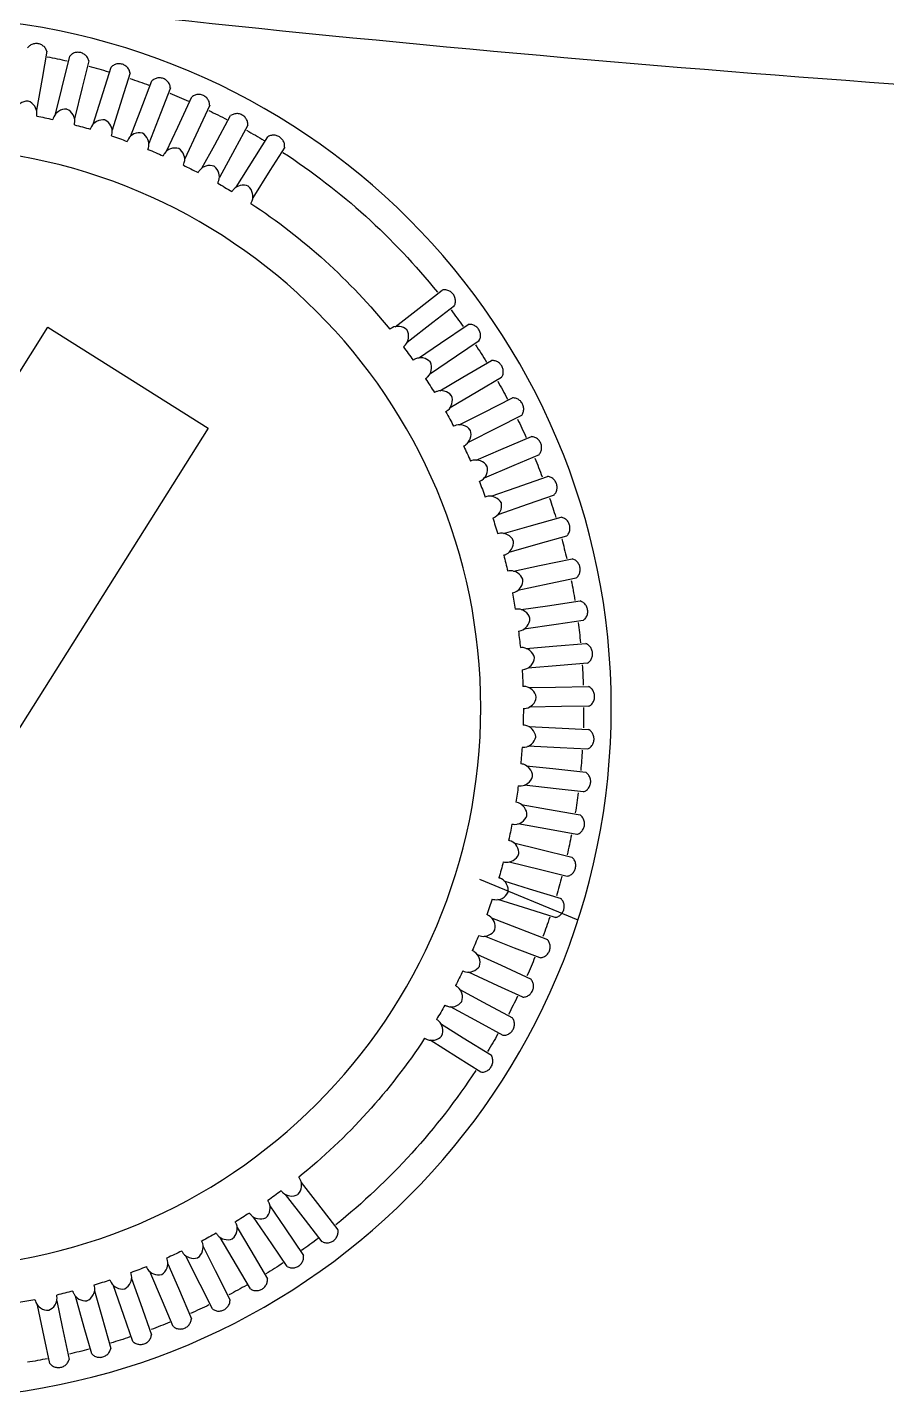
# Model space of a CAD drawing. Header units: inches. Extents: x 12 to 11036, y 8 to 6728.
# Drawn here: x 10839.58 to 10847.29, y 4272.64 to 4284.95 of the extents above; entities that cross this region are included whole.
import ezdxf

# ---------------------------------------------------------------- set-up
doc = ezdxf.new("R2010")
doc.units = ezdxf.units.IN
doc.header["$MEASUREMENT"] = 0

# ---------------------------------------------------------------- blocks, each defined once
blk = doc.blocks.new('A$C114D03CA')
at = {"color": 7, "linetype": 'Continuous', "lineweight": 25}
for p, q in [((24.147, -42.784), (23.861, -42.33)), ((25.836, -44.039), (24.398, -44.944)), ((29.565, -49.963), (25.836, -44.039)), ((24.398, -44.944), (28.126, -50.869)), ((21.962, -48.992), (21.08, -49.357))]:
    blk.add_line(p, q, dxfattribs=at)
at = {"color": 7, "linetype": 'Continuous', "lineweight": 25, "flags": 128}
for points in [[(25.844, -41.563), (25.887, -41.806), (25.938, -42.092)], [(25.428, -42.217), (25.357, -41.989), (25.267, -41.705)], [(25.468, -41.649), (25.527, -41.888), (25.596, -42.17)], [(25.768, -42.128), (25.711, -41.896), (25.64, -41.606)], [(25.095, -42.327), (25.009, -42.105), (24.902, -41.827)], [(25.098, -41.758), (25.172, -41.993), (25.259, -42.27)], [(24.736, -41.891), (24.825, -42.121), (24.93, -42.391)], [(24.383, -42.046), (24.487, -42.27), (24.609, -42.534)], [(24.77, -42.459), (24.669, -42.243), (24.544, -41.972)], [(24.453, -42.612), (24.339, -42.402), (24.197, -42.14)], [(24.041, -42.225), (24.159, -42.441), (24.297, -42.696)], [(23.711, -42.424), (23.843, -42.633), (23.997, -42.879)], [(22.721, -44.035), (22.533, -43.889), (22.297, -43.706)], [(22.188, -43.846), (22.383, -43.997), (22.612, -44.175)], [(22.51, -44.316), (22.313, -44.182), (22.066, -44.015)], [(21.966, -44.161), (22.17, -44.3), (22.411, -44.463)], [(22.318, -44.61), (22.112, -44.489), (21.855, -44.337)], [(21.765, -44.49), (21.978, -44.615), (22.228, -44.762)], [(22.145, -44.915), (21.932, -44.808), (21.666, -44.673)], [(21.586, -44.832), (21.806, -44.943), (22.065, -45.073)], [(21.992, -45.231), (21.772, -45.138), (21.498, -45.021)], [(21.428, -45.184), (21.655, -45.28), (21.922, -45.394)], [(21.859, -45.556), (21.634, -45.477), (21.353, -45.378)], [(21.294, -45.545), (21.526, -45.627), (21.8, -45.724)], [(21.748, -45.889), (21.518, -45.825), (21.231, -45.744)], [(21.183, -45.915), (21.42, -45.981), (21.7, -46.06)], [(21.658, -46.229), (21.425, -46.179), (21.133, -46.117)], [(21.096, -46.29), (21.337, -46.342), (21.621, -46.402)], [(21.59, -46.573), (21.354, -46.539), (21.059, -46.495)], [(21.034, -46.671), (21.277, -46.707), (21.565, -46.749)], [(21.545, -46.922), (21.307, -46.902), (21.01, -46.878)], [(20.996, -47.055), (21.241, -47.075), (21.531, -47.098)], [(21.522, -47.272), (21.283, -47.268), (20.985, -47.263)], [(20.982, -47.44), (21.229, -47.444), (21.519, -47.449)], [(21.522, -47.623), (21.283, -47.634), (20.985, -47.649)], [(20.994, -47.826), (21.24, -47.814), (21.53, -47.8)], [(21.544, -47.974), (21.307, -48), (21.01, -48.033)], [(21.03, -48.21), (21.275, -48.182), (21.564, -48.15)], [(21.589, -48.322), (21.354, -48.364), (21.06, -48.416)], [(21.091, -48.591), (21.334, -48.547), (21.62, -48.497)], [(21.655, -48.667), (21.424, -48.723), (21.134, -48.794)], [(21.176, -48.967), (21.416, -48.908), (21.698, -48.839)], [(21.744, -49.006), (21.517, -49.078), (21.232, -49.167)], [(21.285, -49.337), (21.521, -49.263), (21.798, -49.176)], [(21.855, -49.34), (21.632, -49.426), (21.354, -49.533)], [(21.418, -49.699), (21.648, -49.61), (21.919, -49.505)], [(21.987, -49.665), (21.77, -49.765), (21.5, -49.89)], [(21.574, -50.051), (21.798, -49.948), (22.061, -49.826)], [(22.139, -49.982), (21.93, -50.095), (21.667, -50.238)], [(21.752, -50.394), (21.969, -50.276), (22.224, -50.137)], [(22.312, -50.287), (22.11, -50.415), (21.857, -50.573)], [(21.952, -50.723), (22.16, -50.592), (22.406, -50.438)], [(23.563, -51.714), (23.416, -51.902), (23.233, -52.138)], [(23.374, -52.246), (23.525, -52.052), (23.703, -51.822)], [(23.843, -51.924), (23.709, -52.122), (23.542, -52.369)], [(23.689, -52.468), (23.827, -52.264), (23.99, -52.024)], [(24.137, -52.117), (24.016, -52.323), (23.865, -52.58)], [(24.018, -52.669), (24.143, -52.457), (24.29, -52.207)], [(24.443, -52.29), (24.335, -52.503), (24.201, -52.769)], [(24.359, -52.849), (24.47, -52.629), (24.601, -52.37)], [(24.759, -52.443), (24.665, -52.663), (24.548, -52.937)], [(24.711, -53.006), (24.808, -52.78), (24.922, -52.513)], [(25.084, -52.576), (25.005, -52.801), (24.906, -53.082)], [(25.073, -53.141), (25.155, -52.908), (25.251, -52.634)], [(25.417, -52.687), (25.352, -52.917), (25.272, -53.204)], [(25.442, -53.252), (25.509, -53.014), (25.588, -52.735)], [(25.756, -52.777), (25.707, -53.01), (25.645, -53.302)], [(25.818, -53.339), (25.869, -53.098), (25.93, -52.814)]]:
    blk.add_lwpolyline(points, dxfattribs=at)
at = {"color": 7, "linetype": 'Continuous', "lineweight": 25}
for radius in [6.2, 5.029]:
    blk.add_circle((26.981, -47.454), radius, dxfattribs=at)
for radius, start, end in [(5.952, 104.7249, 106.4838), (5.952, 101.0407, 102.7996), (5.952, 108.4091, 110.168), (5.952, 112.0933, 113.8522), (5.952, 115.7775, 117.5364), (5.411, 101.137, 102.7033), (5.952, 119.4617, 121.2206), (5.411, 108.5054, 110.0717), (5.411, 104.8212, 106.3875), (5.411, 112.1896, 113.7559), (5.952, 123.1459, 141.2206), (5.411, 115.8738, 117.4401), (5.411, 119.558, 121.1243), (5.411, 123.2422, 141.1243), (5.952, 143.1459, 144.9048), (5.952, 146.8301, 148.5891), (5.411, 143.2422, 144.8085), (5.952, 150.5143, 152.2733), (5.411, 146.9265, 148.4927), (5.952, 154.1985, 155.9575), (5.411, 150.6107, 152.1769), (5.411, 154.2949, 155.8611), (5.952, 157.8828, 159.6417), (5.411, 157.9791, 159.5454), (5.952, 161.567, 163.3259), (5.411, 161.6633, 163.2296), (5.952, 165.2512, 167.0101), (5.411, 165.3475, 166.9138), (5.952, 168.9354, 170.6943), (5.411, 169.0317, 170.598), (5.952, 172.6196, 174.3785), (5.411, 172.7159, 174.2822), (5.952, 176.3038, 178.0627), (5.411, 176.4001, 177.9664), (5.952, 179.988, 181.7469), (5.411, 180.0843, 181.6506), (5.952, 183.6722, 185.4312), (5.411, 183.7686, 185.3348), (5.952, 187.3564, 189.1154), (5.411, 187.4528, 189.019), (5.952, 191.0407, 192.7996), (5.411, 191.137, 192.7033), (5.411, 194.8212, 196.3875), (5.952, 194.7249, 196.4838), (5.411, 198.5054, 200.0717), (5.952, 198.4091, 200.168), (5.411, 202.1896, 203.7559), (5.952, 202.0933, 203.8522), (5.411, 205.8738, 207.4401), (5.952, 205.7775, 207.5364), (5.411, 209.558, 211.1243), (5.952, 209.4617, 211.2206), (5.411, 213.2422, 231.1243), (5.952, 213.1459, 231.2206), (5.411, 233.2422, 234.8085), (5.411, 236.9265, 238.4927), (5.411, 240.6107, 242.1769), (5.952, 233.1459, 234.9048), (5.411, 244.2949, 245.8611), (5.952, 236.8301, 238.5891), (5.411, 247.9791, 249.5454), (5.952, 240.5143, 242.2733), (5.411, 251.6633, 253.2296), (5.411, 255.3475, 256.9138), (5.411, 259.0317, 260.598), (5.952, 244.1985, 245.9575), (5.952, 247.8828, 249.6417), (5.952, 251.567, 253.3259), (5.952, 255.2512, 257.0101), (5.952, 258.9354, 260.6943)]:
    blk.add_arc((26.981, -47.454), radius, start, end, dxfattribs=at)
for points, knots in [([(43.432, -38.329), (41.728, -38.673), (38.318, -39.363), (32.659, -40.288), (26.467, -41.122), (19.726, -41.782), (12.955, -42.206), (5.022, -42.42), (-4.057, -42.261), (-14.29, -41.526), (-24.517, -40.283), (-31.285, -38.986), (-34.669, -38.338)], [0, 0, 0, 0, 0.066327, 0.132708, 0.218665, 0.304623, 0.391013, 0.477403, 0.607303, 0.737203, 0.868602, 1, 1, 1, 1]), ([(25.469, -41.649), (25.47, -41.644), (25.474, -41.627), (25.49, -41.604), (25.517, -41.583), (25.549, -41.572), (25.583, -41.572), (25.616, -41.583), (25.632, -41.599), (25.64, -41.607)], [0, 0, 0, 0, 0.073843, 0.2285281, 0.3832132, 0.5378947, 0.6925823, 0.8472581, 1, 1, 1, 1]), ([(25.846, -41.564), (25.847, -41.559), (25.851, -41.543), (25.869, -41.52), (25.897, -41.501), (25.93, -41.492), (25.964, -41.495), (25.996, -41.508), (26.011, -41.524), (26.019, -41.532)], [0, 0, 0, 0, 0.073848, 0.228532, 0.383211, 0.537889, 0.692575, 0.84726, 1, 1, 1, 1]), ([(25.1, -41.758), (25.1, -41.753), (25.102, -41.736), (25.117, -41.712), (25.143, -41.689), (25.174, -41.676), (25.208, -41.674), (25.242, -41.683), (25.259, -41.698), (25.267, -41.705)], [0, 0, 0, 0, 0.0738581, 0.2285414, 0.3832208, 0.5378978, 0.6925775, 0.8472579, 1, 1, 1, 1]), ([(24.738, -41.891), (24.738, -41.885), (24.739, -41.869), (24.752, -41.843), (24.776, -41.819), (24.807, -41.804), (24.841, -41.8), (24.874, -41.807), (24.892, -41.82), (24.902, -41.827)], [0, 0, 0, 0, 0.07385, 0.228529, 0.383205, 0.53789, 0.692576, 0.847253, 1, 1, 1, 1]), ([(24.385, -42.046), (24.385, -42.041), (24.385, -42.024), (24.396, -41.998), (24.418, -41.972), (24.448, -41.955), (24.482, -41.949), (24.516, -41.954), (24.535, -41.966), (24.544, -41.972)], [0, 0, 0, 0, 0.073869, 0.228544, 0.383224, 0.537902, 0.692585, 0.847259, 1, 1, 1, 1]), ([(25.936, -42.145), (25.935, -42.136), (25.931, -42.102), (25.954, -42.045), (25.991, -42.018), (26.013, -42.011), (26.014, -42.011)], [0, 0, 0, 0, 0.12243, 0.49085, 0.986777, 1, 1, 1, 1]), ([(26.014, -42.011), (26.014, -42.011), (26.038, -42.01), (26.082, -42.023), (26.123, -42.068), (26.131, -42.101), (26.133, -42.11)], [0, 0, 0, 0, 0.013222, 0.509147, 0.877574, 1, 1, 1, 1]), ([(24.043, -42.224), (24.042, -42.219), (24.041, -42.203), (24.051, -42.176), (24.071, -42.148), (24.1, -42.13), (24.133, -42.121), (24.168, -42.124), (24.187, -42.135), (24.197, -42.14)], [0, 0, 0, 0, 0.0738515, 0.2285285, 0.3832086, 0.5378924, 0.6925753, 0.8472616, 1, 1, 1, 1]), ([(25.264, -42.323), (25.262, -42.314), (25.254, -42.28), (25.269, -42.222), (25.302, -42.19), (25.323, -42.18), (25.324, -42.18)], [0, 0, 0, 0, 0.122427, 0.490852, 0.986777, 1, 1, 1, 1]), ([(25.324, -42.18), (25.324, -42.18), (25.348, -42.176), (25.393, -42.183), (25.439, -42.222), (25.452, -42.255), (25.455, -42.263)], [0, 0, 0, 0, 0.0132232, 0.509148, 0.8775696, 1, 1, 1, 1]), ([(25.597, -42.223), (25.596, -42.214), (25.59, -42.18), (25.609, -42.122), (25.643, -42.093), (25.665, -42.084), (25.666, -42.084)], [0, 0, 0, 0, 0.122431, 0.490854, 0.986778, 1, 1, 1, 1]), ([(25.666, -42.084), (25.667, -42.084), (25.69, -42.082), (25.735, -42.092), (25.778, -42.134), (25.789, -42.167), (25.791, -42.175)], [0, 0, 0, 0, 0.013224, 0.509145, 0.877568, 1, 1, 1, 1]), ([(23.713, -42.424), (23.712, -42.419), (23.71, -42.402), (23.718, -42.375), (23.737, -42.346), (23.764, -42.326), (23.796, -42.315), (23.831, -42.316), (23.851, -42.325), (23.861, -42.33)], [0, 0, 0, 0, 0.0738628, 0.2285468, 0.3832135, 0.5379036, 0.6925773, 0.8472571, 1, 1, 1, 1]), ([(24.938, -42.444), (24.935, -42.435), (24.925, -42.402), (24.936, -42.343), (24.967, -42.309), (24.988, -42.297), (24.988, -42.297)], [0, 0, 0, 0, 0.1224269, 0.4908542, 0.9867764, 1, 1, 1, 1]), ([(24.988, -42.297), (24.989, -42.297), (25.012, -42.291), (25.057, -42.296), (25.106, -42.332), (25.121, -42.364), (25.124, -42.372)], [0, 0, 0, 0, 0.013222, 0.509146, 0.877571, 1, 1, 1, 1]), ([(24.62, -42.585), (24.617, -42.577), (24.604, -42.545), (24.612, -42.484), (24.64, -42.449), (24.661, -42.436), (24.661, -42.436)], [0, 0, 0, 0, 0.12243, 0.490854, 0.986777, 1, 1, 1, 1]), ([(24.661, -42.436), (24.662, -42.436), (24.684, -42.429), (24.73, -42.43), (24.781, -42.463), (24.797, -42.494), (24.802, -42.501)], [0, 0, 0, 0, 0.0132236, 0.5091456, 0.8775697, 1, 1, 1, 1]), ([(24.312, -42.747), (24.308, -42.739), (24.294, -42.708), (24.298, -42.647), (24.324, -42.61), (24.343, -42.596), (24.343, -42.595)], [0, 0, 0, 0, 0.122426, 0.49085, 0.986775, 1, 1, 1, 1]), ([(24.343, -42.595), (24.344, -42.595), (24.366, -42.587), (24.412, -42.585), (24.465, -42.615), (24.483, -42.644), (24.488, -42.652)], [0, 0, 0, 0, 0.013222, 0.509147, 0.877571, 1, 1, 1, 1]), ([(24.015, -42.928), (24.011, -42.921), (23.994, -42.89), (23.995, -42.829), (24.018, -42.791), (24.036, -42.775), (24.037, -42.775)], [0, 0, 0, 0, 0.122427, 0.490854, 0.986778, 1, 1, 1, 1]), ([(24.037, -42.775), (24.037, -42.775), (24.059, -42.765), (24.104, -42.76), (24.159, -42.787), (24.179, -42.815), (24.184, -42.822)], [0, 0, 0, 0, 0.013223, 0.509147, 0.877574, 1, 1, 1, 1]), ([(22.19, -43.845), (22.187, -43.841), (22.179, -43.826), (22.178, -43.797), (22.185, -43.764), (22.204, -43.735), (22.231, -43.714), (22.264, -43.703), (22.286, -43.705), (22.297, -43.706)], [0, 0, 0, 0, 0.073852, 0.228538, 0.383216, 0.537902, 0.692586, 0.847255, 1, 1, 1, 1]), ([(21.968, -44.161), (21.965, -44.156), (21.956, -44.142), (21.953, -44.113), (21.958, -44.08), (21.975, -44.05), (22.001, -44.027), (22.032, -44.014), (22.055, -44.014), (22.066, -44.015)], [0, 0, 0, 0, 0.073841, 0.228525, 0.383209, 0.537898, 0.69258, 0.84726, 1, 1, 1, 1]), ([(22.614, -44.064), (22.614, -44.064), (22.632, -44.047), (22.672, -44.027), (22.733, -44.033), (22.762, -44.053), (22.769, -44.058)], [0, 0, 0, 0, 0.013221, 0.509147, 0.87757, 1, 1, 1, 1]), ([(22.646, -44.216), (22.64, -44.21), (22.614, -44.187), (22.593, -44.13), (22.602, -44.085), (22.614, -44.065), (22.614, -44.064)], [0, 0, 0, 0, 0.122431, 0.490855, 0.986777, 1, 1, 1, 1]), ([(21.766, -44.49), (21.763, -44.485), (21.754, -44.472), (21.749, -44.443), (21.752, -44.41), (21.767, -44.379), (21.791, -44.354), (21.822, -44.339), (21.844, -44.338), (21.855, -44.338)], [0, 0, 0, 0, 0.07384, 0.228534, 0.38322, 0.53789, 0.692569, 0.847254, 1, 1, 1, 1]), ([(22.447, -44.501), (22.44, -44.496), (22.413, -44.474), (22.389, -44.419), (22.394, -44.374), (22.405, -44.352), (22.405, -44.352)], [0, 0, 0, 0, 0.122429, 0.490855, 0.986778, 1, 1, 1, 1]), ([(22.405, -44.352), (22.406, -44.351), (22.422, -44.333), (22.461, -44.311), (22.522, -44.313), (22.552, -44.331), (22.559, -44.335)], [0, 0, 0, 0, 0.013225, 0.509147, 0.877569, 1, 1, 1, 1]), ([(22.267, -44.798), (22.26, -44.793), (22.231, -44.774), (22.203, -44.72), (22.206, -44.675), (22.215, -44.653), (22.215, -44.652)], [0, 0, 0, 0, 0.122434, 0.490855, 0.986779, 1, 1, 1, 1]), ([(22.215, -44.652), (22.216, -44.652), (22.231, -44.633), (22.269, -44.608), (22.329, -44.606), (22.36, -44.622), (22.368, -44.626)], [0, 0, 0, 0, 0.013225, 0.509146, 0.877567, 1, 1, 1, 1]), ([(21.587, -44.831), (21.583, -44.827), (21.573, -44.814), (21.566, -44.786), (21.567, -44.752), (21.58, -44.72), (21.602, -44.694), (21.632, -44.677), (21.654, -44.675), (21.666, -44.673)], [0, 0, 0, 0, 0.073858, 0.22853, 0.383217, 0.537904, 0.692582, 0.847264, 1, 1, 1, 1]), ([(21.429, -45.183), (21.426, -45.179), (21.415, -45.167), (21.406, -45.139), (21.405, -45.105), (21.415, -45.073), (21.436, -45.046), (21.465, -45.026), (21.487, -45.023), (21.498, -45.021)], [0, 0, 0, 0, 0.073862, 0.228539, 0.383212, 0.537897, 0.692582, 0.847254, 1, 1, 1, 1]), ([(22.106, -45.107), (22.099, -45.102), (22.069, -45.085), (22.037, -45.033), (22.037, -44.987), (22.045, -44.965), (22.045, -44.964)], [0, 0, 0, 0, 0.122428, 0.490851, 0.986776, 1, 1, 1, 1]), ([(22.045, -44.964), (22.046, -44.964), (22.059, -44.944), (22.096, -44.917), (22.156, -44.911), (22.188, -44.925), (22.196, -44.928)], [0, 0, 0, 0, 0.013224, 0.509145, 0.877566, 1, 1, 1, 1]), ([(21.895, -45.286), (21.896, -45.286), (21.908, -45.265), (21.943, -45.236), (22.003, -45.227), (22.035, -45.238), (22.044, -45.241)], [0, 0, 0, 0, 0.013222, 0.509147, 0.877571, 1, 1, 1, 1]), ([(21.295, -45.544), (21.291, -45.541), (21.279, -45.529), (21.269, -45.502), (21.265, -45.469), (21.274, -45.435), (21.293, -45.407), (21.32, -45.386), (21.342, -45.381), (21.353, -45.378)], [0, 0, 0, 0, 0.07386, 0.228544, 0.383226, 0.5379, 0.692576, 0.847255, 1, 1, 1, 1]), ([(21.965, -45.425), (21.958, -45.421), (21.926, -45.405), (21.892, -45.355), (21.889, -45.31), (21.895, -45.287), (21.895, -45.286)], [0, 0, 0, 0, 0.122431, 0.49085, 0.986777, 1, 1, 1, 1]), ([(21.845, -45.751), (21.837, -45.748), (21.805, -45.734), (21.768, -45.687), (21.762, -45.642), (21.767, -45.618), (21.767, -45.618)], [0, 0, 0, 0, 0.122428, 0.490851, 0.986774, 1, 1, 1, 1]), ([(21.767, -45.618), (21.767, -45.617), (21.778, -45.596), (21.811, -45.565), (21.87, -45.551), (21.903, -45.56), (21.912, -45.563)], [0, 0, 0, 0, 0.013223, 0.509146, 0.877569, 1, 1, 1, 1]), ([(21.184, -45.914), (21.18, -45.91), (21.167, -45.899), (21.155, -45.873), (21.15, -45.84), (21.156, -45.806), (21.173, -45.777), (21.199, -45.754), (21.22, -45.747), (21.231, -45.744)], [0, 0, 0, 0, 0.073859, 0.228532, 0.383209, 0.537905, 0.692573, 0.84726, 1, 1, 1, 1]), ([(21.66, -45.957), (21.66, -45.956), (21.669, -45.934), (21.7, -45.901), (21.758, -45.883), (21.792, -45.891), (21.801, -45.892)], [0, 0, 0, 0, 0.013225, 0.509147, 0.877571, 1, 1, 1, 1]), ([(21.747, -46.085), (21.738, -46.082), (21.706, -46.07), (21.665, -46.025), (21.656, -45.981), (21.659, -45.957), (21.66, -45.957)], [0, 0, 0, 0, 0.122431, 0.490853, 0.98678, 1, 1, 1, 1]), ([(21.097, -46.289), (21.093, -46.286), (21.079, -46.276), (21.066, -46.251), (21.058, -46.218), (21.062, -46.184), (21.078, -46.153), (21.102, -46.129), (21.123, -46.121), (21.133, -46.117)], [0, 0, 0, 0, 0.073854, 0.228533, 0.383219, 0.537896, 0.692575, 0.847261, 1, 1, 1, 1]), ([(21.574, -46.302), (21.575, -46.301), (21.583, -46.279), (21.611, -46.243), (21.668, -46.222), (21.702, -46.227), (21.711, -46.229)], [0, 0, 0, 0, 0.013224, 0.509145, 0.877567, 1, 1, 1, 1]), ([(21.669, -46.424), (21.661, -46.422), (21.628, -46.412), (21.584, -46.37), (21.573, -46.326), (21.574, -46.302), (21.574, -46.302)], [0, 0, 0, 0, 0.12243, 0.490853, 0.986777, 1, 1, 1, 1]), ([(21.034, -46.67), (21.03, -46.667), (21.016, -46.658), (21, -46.634), (20.991, -46.601), (20.993, -46.567), (21.006, -46.535), (21.029, -46.51), (21.049, -46.5), (21.059, -46.496)], [0, 0, 0, 0, 0.073845, 0.228527, 0.383211, 0.537887, 0.69258, 0.847259, 1, 1, 1, 1]), ([(21.511, -46.651), (21.512, -46.651), (21.518, -46.628), (21.544, -46.591), (21.6, -46.566), (21.635, -46.569), (21.643, -46.57)], [0, 0, 0, 0, 0.0132241, 0.5091485, 0.87757, 1, 1, 1, 1]), ([(21.614, -46.768), (21.606, -46.766), (21.572, -46.758), (21.526, -46.719), (21.511, -46.676), (21.511, -46.652), (21.511, -46.651)], [0, 0, 0, 0, 0.1224318, 0.4908537, 0.9867773, 1, 1, 1, 1]), ([(20.996, -47.054), (20.992, -47.051), (20.977, -47.043), (20.96, -47.02), (20.948, -46.988), (20.948, -46.953), (20.96, -46.921), (20.98, -46.894), (21, -46.883), (21.01, -46.878)], [0, 0, 0, 0, 0.073856, 0.228539, 0.383218, 0.537894, 0.692572, 0.847258, 1, 1, 1, 1]), ([(21.471, -47.005), (21.471, -47.004), (21.477, -46.981), (21.5, -46.942), (21.554, -46.914), (21.589, -46.914), (21.597, -46.915)], [0, 0, 0, 0, 0.0132238, 0.5091454, 0.8775674, 1, 1, 1, 1]), ([(21.581, -47.114), (21.573, -47.113), (21.538, -47.107), (21.49, -47.071), (21.473, -47.029), (21.471, -47.005), (21.471, -47.005)], [0, 0, 0, 0, 0.12243, 0.490852, 0.986778, 1, 1, 1, 1]), ([(20.983, -47.439), (20.978, -47.437), (20.963, -47.43), (20.945, -47.407), (20.931, -47.376), (20.929, -47.342), (20.938, -47.309), (20.957, -47.281), (20.976, -47.269), (20.985, -47.263)], [0, 0, 0, 0, 0.073857, 0.228542, 0.38322, 0.537903, 0.692589, 0.847262, 1, 1, 1, 1]), ([(21.454, -47.36), (21.454, -47.359), (21.458, -47.335), (21.479, -47.295), (21.531, -47.264), (21.565, -47.262), (21.574, -47.262)], [0, 0, 0, 0, 0.013224, 0.509145, 0.877569, 1, 1, 1, 1]), ([(21.571, -47.462), (21.562, -47.461), (21.527, -47.458), (21.476, -47.425), (21.457, -47.384), (21.454, -47.36), (21.454, -47.36)], [0, 0, 0, 0, 0.122427, 0.490855, 0.986778, 1, 1, 1, 1]), ([(21.459, -47.715), (21.459, -47.714), (21.461, -47.691), (21.48, -47.649), (21.53, -47.614), (21.564, -47.61), (21.573, -47.609)], [0, 0, 0, 0, 0.013224, 0.509147, 0.877569, 1, 1, 1, 1]), ([(20.994, -47.824), (20.989, -47.822), (20.974, -47.816), (20.954, -47.795), (20.938, -47.765), (20.934, -47.731), (20.941, -47.698), (20.958, -47.668), (20.976, -47.655), (20.986, -47.649)], [0, 0, 0, 0, 0.073855, 0.228532, 0.383222, 0.537898, 0.692575, 0.847258, 1, 1, 1, 1]), ([(21.582, -47.809), (21.574, -47.809), (21.539, -47.808), (21.486, -47.778), (21.464, -47.739), (21.459, -47.716), (21.459, -47.715)], [0, 0, 0, 0, 0.122429, 0.490853, 0.986778, 1, 1, 1, 1]), ([(21.487, -48.069), (21.487, -48.069), (21.488, -48.045), (21.504, -48.002), (21.551, -47.964), (21.585, -47.958), (21.594, -47.957)], [0, 0, 0, 0, 0.013224, 0.509149, 0.87757, 1, 1, 1, 1]), ([(21.031, -48.208), (21.026, -48.207), (21.01, -48.202), (20.989, -48.182), (20.971, -48.153), (20.964, -48.119), (20.969, -48.086), (20.984, -48.055), (21.002, -48.041), (21.01, -48.033)], [0, 0, 0, 0, 0.073859, 0.22854, 0.383221, 0.537888, 0.692581, 0.847252, 1, 1, 1, 1]), ([(21.616, -48.155), (21.608, -48.156), (21.573, -48.157), (21.518, -48.131), (21.493, -48.093), (21.488, -48.07), (21.487, -48.069)], [0, 0, 0, 0, 0.12243, 0.490855, 0.986778, 1, 1, 1, 1]), ([(21.538, -48.421), (21.538, -48.42), (21.537, -48.396), (21.55, -48.353), (21.595, -48.312), (21.629, -48.304), (21.637, -48.302)], [0, 0, 0, 0, 0.013224, 0.509146, 0.87757, 1, 1, 1, 1]), ([(21.091, -48.589), (21.086, -48.588), (21.07, -48.584), (21.048, -48.566), (21.028, -48.538), (21.02, -48.505), (21.022, -48.471), (21.035, -48.439), (21.052, -48.424), (21.06, -48.416)], [0, 0, 0, 0, 0.073853, 0.228542, 0.383223, 0.537889, 0.692577, 0.847254, 1, 1, 1, 1]), ([(21.672, -48.499), (21.664, -48.5), (21.629, -48.503), (21.573, -48.481), (21.546, -48.444), (21.538, -48.422), (21.538, -48.421)], [0, 0, 0, 0, 0.1224298, 0.4908545, 0.986778, 1, 1, 1, 1]), ([(21.612, -48.769), (21.612, -48.768), (21.609, -48.744), (21.619, -48.7), (21.662, -48.656), (21.695, -48.646), (21.703, -48.643)], [0, 0, 0, 0, 0.013225, 0.50915, 0.87757, 1, 1, 1, 1]), ([(21.177, -48.965), (21.171, -48.964), (21.155, -48.961), (21.132, -48.945), (21.11, -48.918), (21.099, -48.885), (21.1, -48.851), (21.111, -48.819), (21.126, -48.803), (21.134, -48.794)], [0, 0, 0, 0, 0.07386, 0.228542, 0.383213, 0.537891, 0.692576, 0.847268, 1, 1, 1, 1]), ([(21.751, -48.838), (21.742, -48.839), (21.708, -48.845), (21.65, -48.826), (21.621, -48.791), (21.612, -48.769), (21.612, -48.769)], [0, 0, 0, 0, 0.122428, 0.490853, 0.986778, 1, 1, 1, 1]), ([(21.707, -49.111), (21.707, -49.11), (21.703, -49.087), (21.71, -49.042), (21.75, -48.996), (21.782, -48.983), (21.79, -48.98)], [0, 0, 0, 0, 0.013221, 0.509147, 0.87757, 1, 1, 1, 1]), ([(21.286, -49.335), (21.28, -49.334), (21.264, -49.332), (21.239, -49.317), (21.217, -49.292), (21.204, -49.26), (21.202, -49.226), (21.211, -49.193), (21.225, -49.176), (21.232, -49.167)], [0, 0, 0, 0, 0.073851, 0.228534, 0.383213, 0.537894, 0.692565, 0.847251, 1, 1, 1, 1]), ([(21.85, -49.171), (21.842, -49.173), (21.808, -49.181), (21.749, -49.166), (21.718, -49.133), (21.708, -49.112), (21.707, -49.111)], [0, 0, 0, 0, 0.12243, 0.490852, 0.986774, 1, 1, 1, 1]), ([(21.825, -49.446), (21.825, -49.446), (21.819, -49.423), (21.823, -49.378), (21.86, -49.329), (21.891, -49.314), (21.899, -49.31)], [0, 0, 0, 0, 0.013226, 0.50915, 0.877569, 1, 1, 1, 1]), ([(21.971, -49.497), (21.963, -49.5), (21.93, -49.51), (21.87, -49.498), (21.837, -49.468), (21.825, -49.447), (21.825, -49.446)], [0, 0, 0, 0, 0.122431, 0.490853, 0.98678, 1, 1, 1, 1]), ([(21.418, -49.697), (21.413, -49.697), (21.396, -49.696), (21.371, -49.682), (21.347, -49.659), (21.332, -49.628), (21.328, -49.594), (21.335, -49.56), (21.348, -49.542), (21.354, -49.533)], [0, 0, 0, 0, 0.073849, 0.228528, 0.383211, 0.537907, 0.692585, 0.847264, 1, 1, 1, 1]), ([(21.963, -49.774), (21.963, -49.773), (21.956, -49.75), (21.958, -49.705), (21.991, -49.654), (22.021, -49.637), (22.029, -49.633)], [0, 0, 0, 0, 0.013224, 0.509146, 0.877574, 1, 1, 1, 1]), ([(22.113, -49.815), (22.105, -49.818), (22.072, -49.83), (22.012, -49.822), (21.977, -49.794), (21.964, -49.774), (21.963, -49.774)], [0, 0, 0, 0, 0.12243, 0.490853, 0.986777, 1, 1, 1, 1]), ([(21.574, -50.05), (21.569, -50.05), (21.552, -50.05), (21.526, -50.038), (21.5, -50.016), (21.483, -49.986), (21.477, -49.953), (21.482, -49.919), (21.494, -49.9), (21.5, -49.89)], [0, 0, 0, 0, 0.073852, 0.228534, 0.383209, 0.537891, 0.692574, 0.847248, 1, 1, 1, 1]), ([(22.123, -50.091), (22.123, -50.091), (22.114, -50.068), (22.113, -50.023), (22.143, -49.97), (22.172, -49.952), (22.179, -49.947)], [0, 0, 0, 0, 0.01322, 0.509146, 0.877568, 1, 1, 1, 1]), ([(22.275, -50.123), (22.267, -50.126), (22.235, -50.141), (22.175, -50.137), (22.137, -50.111), (22.123, -50.092), (22.123, -50.091)], [0, 0, 0, 0, 0.122431, 0.490853, 0.986776, 1, 1, 1, 1]), ([(21.752, -50.392), (21.747, -50.392), (21.73, -50.394), (21.703, -50.383), (21.676, -50.363), (21.657, -50.335), (21.649, -50.302), (21.651, -50.267), (21.662, -50.247), (21.668, -50.238)], [0, 0, 0, 0, 0.073851, 0.2285331, 0.3832126, 0.5379008, 0.6925685, 0.8472543, 1, 1, 1, 1]), ([(22.302, -50.398), (22.302, -50.397), (22.292, -50.376), (22.288, -50.331), (22.314, -50.276), (22.342, -50.255), (22.349, -50.25)], [0, 0, 0, 0, 0.013225, 0.509143, 0.87757, 1, 1, 1, 1]), ([(22.456, -50.42), (22.448, -50.424), (22.418, -50.44), (22.357, -50.44), (22.318, -50.417), (22.303, -50.399), (22.302, -50.398)], [0, 0, 0, 0, 0.12243, 0.490855, 0.986777, 1, 1, 1, 1]), ([(21.952, -50.722), (21.946, -50.723), (21.93, -50.725), (21.902, -50.717), (21.874, -50.698), (21.853, -50.671), (21.843, -50.638), (21.843, -50.604), (21.853, -50.583), (21.857, -50.573)], [0, 0, 0, 0, 0.073855, 0.22853, 0.383218, 0.537905, 0.692573, 0.847255, 1, 1, 1, 1]), ([(23.592, -51.821), (23.591, -51.82), (23.575, -51.803), (23.555, -51.762), (23.561, -51.702), (23.58, -51.673), (23.585, -51.666)], [0, 0, 0, 0, 0.013226, 0.509148, 0.877571, 1, 1, 1, 1]), ([(23.743, -51.788), (23.738, -51.795), (23.714, -51.821), (23.657, -51.842), (23.613, -51.833), (23.592, -51.821), (23.592, -51.821)], [0, 0, 0, 0, 0.122429, 0.490855, 0.986778, 1, 1, 1, 1]), ([(23.879, -52.03), (23.879, -52.029), (23.861, -52.013), (23.839, -51.974), (23.841, -51.913), (23.859, -51.883), (23.863, -51.875)], [0, 0, 0, 0, 0.013221, 0.509146, 0.877564, 1, 1, 1, 1]), ([(24.029, -51.988), (24.023, -51.994), (24.002, -52.022), (23.946, -52.046), (23.901, -52.04), (23.88, -52.03), (23.879, -52.03)], [0, 0, 0, 0, 0.122431, 0.490852, 0.986775, 1, 1, 1, 1]), ([(23.373, -52.245), (23.368, -52.248), (23.353, -52.255), (23.325, -52.257), (23.292, -52.249), (23.263, -52.231), (23.242, -52.204), (23.231, -52.171), (23.232, -52.149), (23.233, -52.138)], [0, 0, 0, 0, 0.073849, 0.22853, 0.383214, 0.537897, 0.692577, 0.847262, 1, 1, 1, 1]), ([(24.18, -52.219), (24.179, -52.219), (24.16, -52.204), (24.136, -52.166), (24.134, -52.105), (24.15, -52.074), (24.154, -52.067)], [0, 0, 0, 0, 0.013224, 0.509147, 0.877571, 1, 1, 1, 1]), ([(24.326, -52.168), (24.321, -52.175), (24.302, -52.204), (24.247, -52.232), (24.202, -52.229), (24.18, -52.22), (24.18, -52.219)], [0, 0, 0, 0, 0.12243, 0.490854, 0.986777, 1, 1, 1, 1]), ([(24.492, -52.39), (24.491, -52.389), (24.472, -52.376), (24.445, -52.339), (24.439, -52.279), (24.452, -52.247), (24.456, -52.239)], [0, 0, 0, 0, 0.013222, 0.509143, 0.877572, 1, 1, 1, 1]), ([(23.688, -52.467), (23.684, -52.47), (23.669, -52.479), (23.641, -52.482), (23.607, -52.476), (23.577, -52.46), (23.555, -52.434), (23.541, -52.402), (23.542, -52.38), (23.542, -52.369)], [0, 0, 0, 0, 0.073857, 0.22854, 0.383218, 0.537892, 0.692587, 0.847268, 1, 1, 1, 1]), ([(24.634, -52.329), (24.63, -52.336), (24.612, -52.366), (24.56, -52.398), (24.515, -52.397), (24.492, -52.39), (24.492, -52.39)], [0, 0, 0, 0, 0.122425, 0.490851, 0.986776, 1, 1, 1, 1]), ([(24.814, -52.539), (24.814, -52.539), (24.793, -52.527), (24.764, -52.492), (24.754, -52.432), (24.766, -52.399), (24.769, -52.391)], [0, 0, 0, 0, 0.013222, 0.509146, 0.877575, 1, 1, 1, 1]), ([(24.952, -52.469), (24.949, -52.477), (24.933, -52.508), (24.883, -52.543), (24.838, -52.546), (24.815, -52.539), (24.814, -52.539)], [0, 0, 0, 0, 0.12243, 0.490853, 0.986774, 1, 1, 1, 1]), ([(25.145, -52.668), (25.145, -52.668), (25.124, -52.657), (25.092, -52.624), (25.079, -52.565), (25.088, -52.531), (25.09, -52.523)], [0, 0, 0, 0, 0.013221, 0.509148, 0.877573, 1, 1, 1, 1]), ([(24.017, -52.668), (24.013, -52.671), (23.999, -52.681), (23.971, -52.686), (23.937, -52.683), (23.906, -52.668), (23.882, -52.644), (23.867, -52.613), (23.866, -52.591), (23.865, -52.58)], [0, 0, 0, 0, 0.073856, 0.22854, 0.383216, 0.537904, 0.692576, 0.847263, 1, 1, 1, 1]), ([(25.279, -52.589), (25.276, -52.597), (25.262, -52.629), (25.214, -52.667), (25.169, -52.673), (25.146, -52.668), (25.145, -52.668)], [0, 0, 0, 0, 0.122429, 0.490851, 0.986776, 1, 1, 1, 1]), ([(25.484, -52.775), (25.484, -52.775), (25.462, -52.765), (25.428, -52.735), (25.411, -52.677), (25.418, -52.643), (25.42, -52.634)], [0, 0, 0, 0, 0.0132235, 0.5091453, 0.8775728, 1, 1, 1, 1]), ([(24.358, -52.848), (24.354, -52.851), (24.341, -52.862), (24.313, -52.869), (24.279, -52.868), (24.248, -52.855), (24.222, -52.832), (24.205, -52.803), (24.202, -52.78), (24.201, -52.769)], [0, 0, 0, 0, 0.073848, 0.22853, 0.383207, 0.537889, 0.692574, 0.847248, 1, 1, 1, 1]), ([(25.613, -52.688), (25.61, -52.696), (25.598, -52.729), (25.553, -52.77), (25.508, -52.779), (25.485, -52.775), (25.484, -52.775)], [0, 0, 0, 0, 0.122432, 0.490855, 0.986776, 1, 1, 1, 1]), ([(25.829, -52.86), (25.829, -52.86), (25.806, -52.852), (25.771, -52.824), (25.75, -52.767), (25.755, -52.732), (25.756, -52.724)], [0, 0, 0, 0, 0.013221, 0.509146, 0.877567, 1, 1, 1, 1]), ([(25.952, -52.765), (25.949, -52.774), (25.94, -52.807), (25.897, -52.851), (25.854, -52.862), (25.83, -52.86), (25.829, -52.86)], [0, 0, 0, 0, 0.1224288, 0.4908545, 0.9867767, 1, 1, 1, 1]), ([(24.71, -53.005), (24.707, -53.009), (24.694, -53.02), (24.667, -53.029), (24.633, -53.03), (24.6, -53.019), (24.573, -52.998), (24.554, -52.97), (24.55, -52.948), (24.548, -52.937)], [0, 0, 0, 0, 0.073855, 0.22853, 0.383213, 0.537889, 0.692563, 0.847245, 1, 1, 1, 1]), ([(25.072, -53.14), (25.068, -53.144), (25.057, -53.156), (25.03, -53.166), (24.996, -53.169), (24.963, -53.161), (24.935, -53.142), (24.913, -53.115), (24.908, -53.093), (24.906, -53.082)], [0, 0, 0, 0, 0.0738475, 0.228535, 0.3832094, 0.5378911, 0.6925723, 0.8472494, 1, 1, 1, 1]), ([(25.441, -53.251), (25.438, -53.255), (25.427, -53.268), (25.401, -53.28), (25.368, -53.285), (25.334, -53.279), (25.304, -53.261), (25.282, -53.236), (25.275, -53.214), (25.272, -53.204)], [0, 0, 0, 0, 0.073859, 0.22854, 0.383219, 0.5379, 0.692583, 0.847265, 1, 1, 1, 1]), ([(25.817, -53.338), (25.814, -53.342), (25.804, -53.355), (25.779, -53.369), (25.746, -53.377), (25.711, -53.372), (25.681, -53.357), (25.657, -53.333), (25.649, -53.312), (25.645, -53.302)], [0, 0, 0, 0, 0.073862, 0.228536, 0.38322, 0.537897, 0.692576, 0.847262, 1, 1, 1, 1])]:
    blk.add_open_spline(points, degree=3, knots=knots, dxfattribs=at)

msp = doc.modelspace()

# ---------------------------------------------------------------- block references
at = {"xscale": -1}
msp.add_blockref('A$C114D03CA', (10865.599, 4326.296), dxfattribs=at)

doc.saveas('drawing.dxf')
